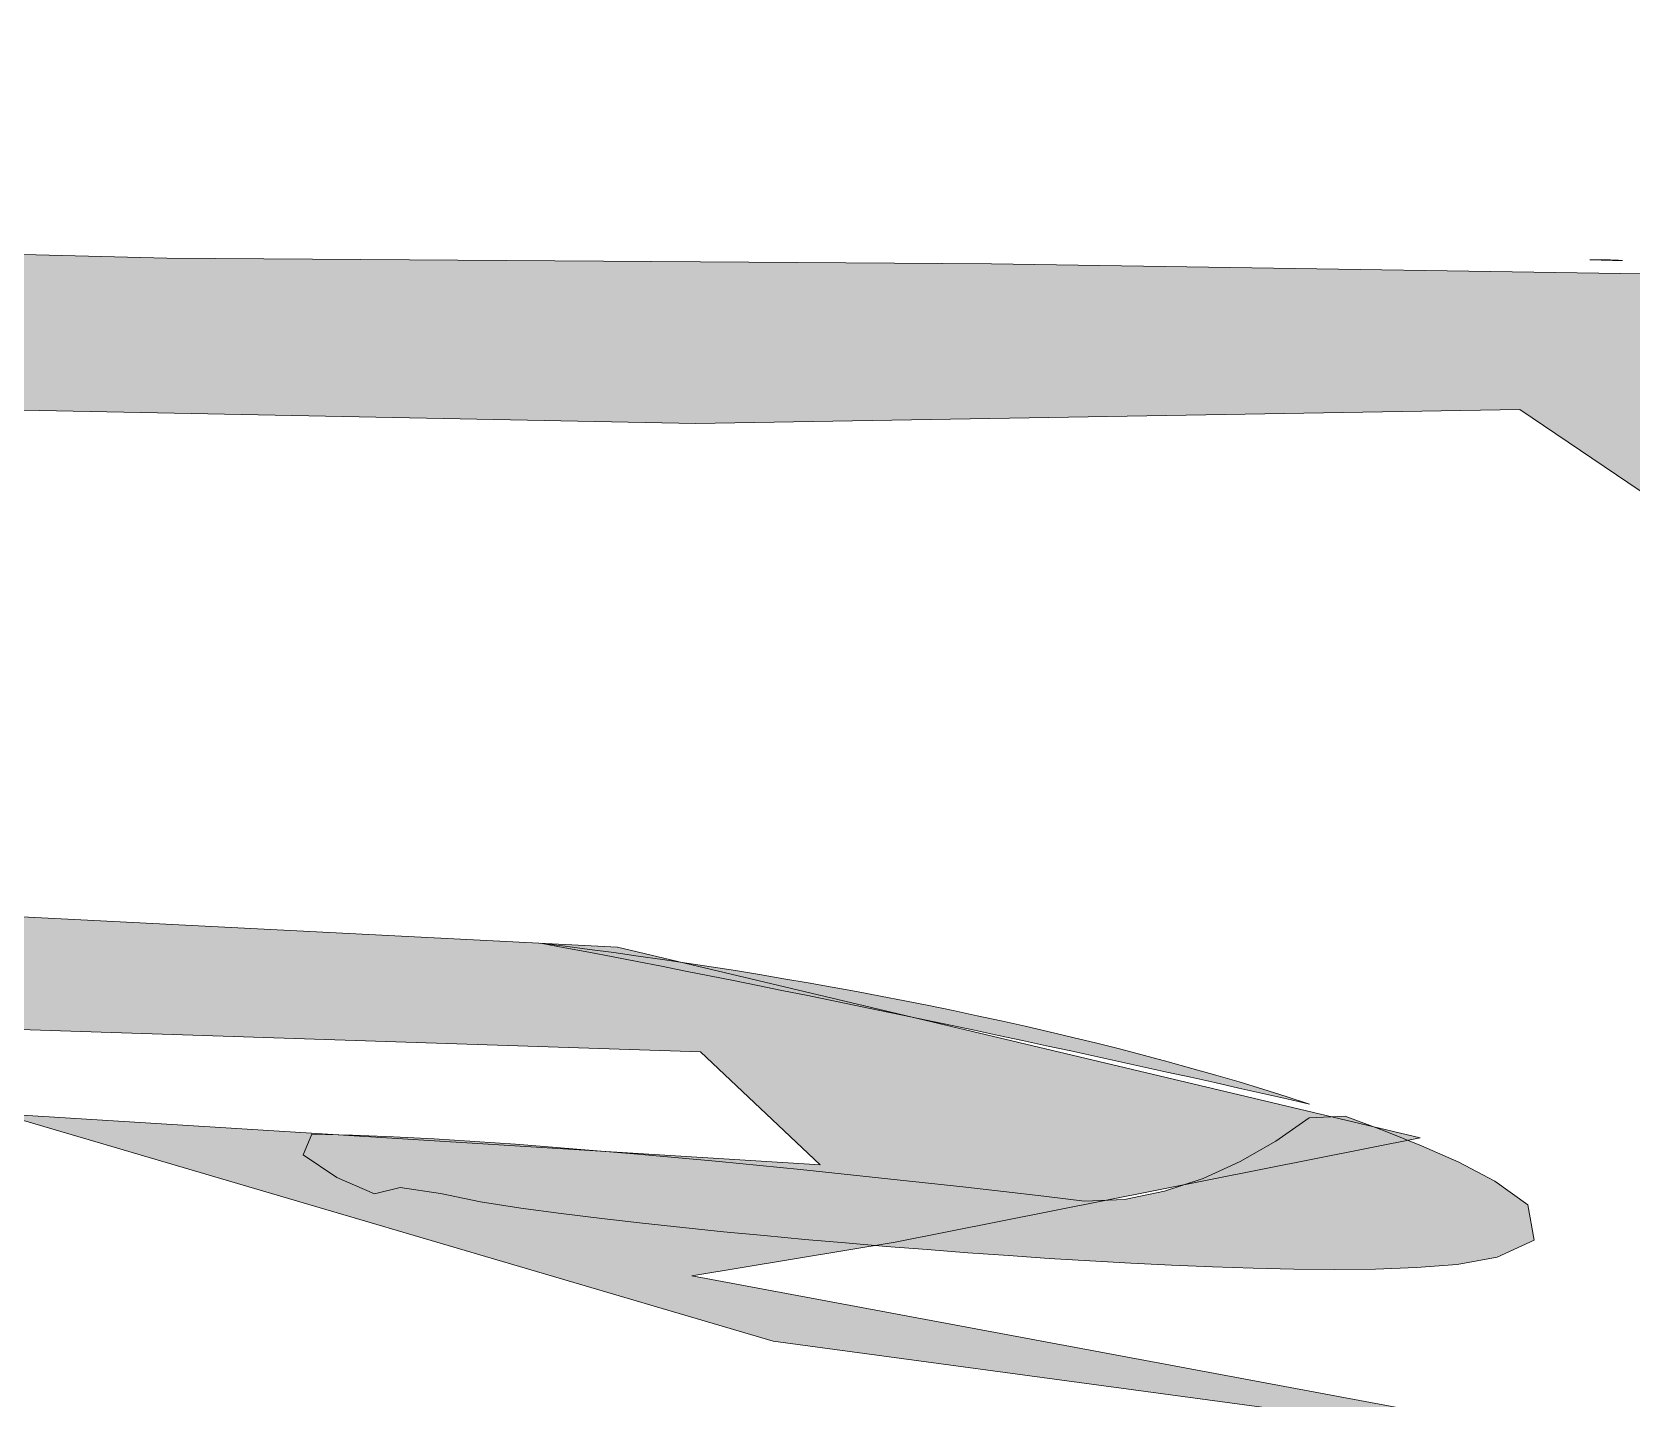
# Model space of a CAD drawing. Extents: x 0 to 1501, y 0 to 1747.
# Drawn here: x 104.251 to 106.176, y 1691.562 to 1693.206 of the extents above; entities that cross this region are included whole.
import ezdxf

# ---------------------------------------------------------------- set-up
doc = ezdxf.new("R2010")
doc.units = 0
doc.layers.get('0').update_dxf_attribs({"lineweight": 0})

msp = doc.modelspace()

# ---------------------------------------------------------------- hatches: boundary and pattern name
at = {"true_color": 0xa8a9ab}
h = msp.add_hatch(color=256, dxfattribs=at)
h.dxf.hatch_style = 1
h.paths.add_polyline_path([(102.525, 1693.006), (101.8316, 1693.4875), (100.9954, 1694.0269), (100.1654, 1694.5758), (99.3269, 1695.111), (98.3966, 1695.4035), (97.5152, 1695.194), (96.6495, 1695.6823), (95.8868, 1696.3203), (96.1765, 1696.6041), (96.644, 1696.8292), (96.0403, 1697.6193), (95.3755, 1698.3595), (94.702, 1699.0918), (94.1028, 1699.8857), (93.5932, 1700.7168), (93.1817, 1701.6224), (92.9473, 1702.5829), (93.615, 1703.2309), (94.5271, 1702.8774), (95.5008, 1702.6891), (96.3339, 1703.1235), (96.3847, 1704.0995), (96.0008, 1705.0125), (95.3734, 1705.7813), (94.4999, 1706.2164), (93.618, 1705.8079), (92.6438, 1705.8756), (92.0424, 1706.6252), (91.7747, 1707.5816), (91.7388, 1708.5736), (91.8853, 1709.5479), (91.9267, 1710.5189), (91.871, 1711.5124), (91.7987, 1712.5048), (91.6739, 1713.4917), (91.4256, 1714.4534), (90.7469, 1715.1052), (89.8963, 1714.6319), (89.1854, 1715.0741), (89.1072, 1716.057), (89.4011, 1716.9873), (90.323, 1716.9349), (91.2195, 1717.0093), (91.6678, 1717.8805), (91.7878, 1718.8674), (91.805, 1719.862), (91.7468, 1720.8552), (92.1832, 1721.3716), (92.1668, 1722.2821), (92.177, 1723.2754), (92.4523, 1724.228), (92.8962, 1725.0857), (93.7604, 1725.4598), (94.7397, 1725.3645), (95.4441, 1726.0371), (95.7077, 1726.9819), (95.4288, 1727.9151), (94.5914, 1728.3711), (94.1304, 1728.6716), (94.4514, 1729.6106), (94.8943, 1730.5015), (95.3633, 1731.3789), (95.7103, 1732.3087), (95.4669, 1733.1932), (95.3705, 1733.6603), (96.309, 1733.8308), (96.9046, 1734.6226), (97.348, 1735.5134), (97.1109, 1736.3732), (96.4194, 1735.9164), (95.9349, 1735.0482), (95.1634, 1734.647), (94.2841, 1734.233), (93.7274, 1733.4178), (94.2173, 1732.9284), (94.8975, 1733.1349), (94.595, 1732.1893), (94.1482, 1731.3007), (93.6801, 1730.4228), (93.5232, 1729.8196), (93.1677, 1728.9389), (93.4442, 1728.0539), (94.3963, 1728.1532), (94.8185, 1727.3969), (94.5567, 1726.4521), (93.6952, 1726.0653), (92.7173, 1726.1557), (91.9679, 1725.5203), (91.4887, 1724.6526), (91.2313, 1723.6927), (91.1647, 1722.7022), (91.265, 1721.7126), (91.3914, 1720.9862), (91.4122, 1720.0033), (91.4391, 1719.0086), (91.3321, 1718.0216), (90.7493, 1717.3115), (89.8312, 1717.6536), (89.0274, 1717.1549), (88.81, 1716.1899), (88.8299, 1715.1964), (89.2482, 1714.3072), (90.1248, 1714.1972), (90.9593, 1714.5628), (91.2893, 1713.6372), (91.4174, 1712.6506), (91.5051, 1711.6595), (91.5493, 1710.6654), (91.7952, 1709.8021), (91.3891, 1708.999), (91.3737, 1708.0084), (91.5637, 1707.0328), (91.9171, 1706.1047), (92.6406, 1705.453), (93.6089, 1705.287), (94.48, 1705.7149), (95.3216, 1705.3311), (95.8393, 1704.4878), (95.9704, 1703.5172), (95.1641, 1703.1265), (94.2206, 1703.4321), (93.2747, 1703.6595), (92.5976, 1702.9968), (92.6925, 1702.0201), (93.0794, 1701.104), (93.6405, 1700.3281), (94.0165, 1699.5559), (94.6693, 1698.8057), (95.3285, 1698.0603), (95.9769, 1697.3055), (96.173, 1696.8484), (95.2389, 1696.9484), (95.7749, 1696.1593), (96.5742, 1695.5681), (97.4373, 1695.0743), (98.3869, 1694.8475), (99.2297, 1694.9556), (100.0478, 1694.3892), (100.8899, 1693.8592), (101.7386, 1693.3396), (102.2008, 1692.6016), (103.0926, 1692.1854), (104.0653, 1692.0111), (105.0553, 1691.9786), (105.1996, 1691.8424), (104.2134, 1691.9039), (105.1428, 1691.6305), (106.1289, 1691.4973), (106.0228, 1691.5263), (105.0448, 1691.7089), (105.2895, 1691.7493), (105.9212, 1691.8749), (104.9554, 1692.1047), (103.963, 1692.1553), (102.9941, 1692.3113), (102.525, 1693.006)])
at = {"true_color": 0xffffff}
h = msp.add_hatch(color=256, dxfattribs=at)
h.dxf.hatch_style = 1
h.paths.add_polyline_path([(124.2185, 1698.1045), (125.1031, 1698.3831), (125.9575, 1698.8873), (126.7907, 1699.4256), (126.3947, 1698.8682), (126.4948, 1698.599), (127.2128, 1699.2826), (127.8518, 1700.0394), (128.4795, 1700.7998), (129.1413, 1701.5347), (128.9962, 1701.4586), (128.323, 1700.7296), (127.6691, 1699.9842), (127.0627, 1699.2158), (126.5213, 1698.89), (127.173, 1699.6363), (126.4734, 1699.4189), (125.6234, 1698.9074), (124.7639, 1698.4116), (123.8934, 1697.9357), (123.0054, 1697.493), (122.0997, 1697.0882), (121.195, 1696.8706), (121.4652, 1697.6327), (120.489, 1697.51), (119.5589, 1697.1669), (118.6812, 1696.7059), (118.3605, 1695.9867), (117.9971, 1695.5677), (117.0388, 1695.3117), (116.0678, 1695.1071), (115.0972, 1694.9013), (114.1282, 1694.6881), (113.18, 1694.3967), (112.2477, 1694.0574), (111.2909, 1693.7957), (110.3207, 1693.588), (109.3424, 1693.4237), (108.3716, 1693.2256), (108.8471, 1692.7892), (108.9744, 1692.5866), (107.9982, 1692.4119), (107.0133, 1692.3916), (106.3973, 1692.9118), (105.4056, 1692.9269), (104.4134, 1692.934), (103.4216, 1692.9591), (102.4306, 1693.0095), (101.4421, 1693.0945), (100.456, 1693.2043), (99.4981, 1693.4067), (98.6387, 1693.8998), (97.7182, 1694.2698), (97.1572, 1694.3012), (97.4577, 1694.2346), (98.3988, 1693.9224), (99.2624, 1693.4381), (100.1973, 1693.117), (101.1808, 1692.9866), (102.1667, 1692.8746), (103.0666, 1692.8082), (104.0574, 1692.7545), (105.0494, 1692.735), (106.0414, 1692.7517), (106.6787, 1692.3209), (107.6623, 1692.2298), (108.6491, 1692.3274), (109.6039, 1692.5865), (109.1699, 1692.9364), (109.0997, 1693.1673), (110.0809, 1693.3125), (111.0534, 1693.5087), (112.0143, 1693.7558), (112.9635, 1694.0445), (113.9058, 1694.3553), (114.6731, 1694.5615), (115.6408, 1694.7748), (116.6142, 1694.9668), (117.5806, 1695.1907), (118.509, 1695.5337), (118.9316, 1696.1661), (119.1264, 1696.6947), (120.0449, 1697.069), (120.9986, 1697.3382), (120.7719, 1696.676), (121.661, 1696.7064), (122.5811, 1697.0775), (123.4825, 1697.4919), (124.2185, 1698.1045)])
at = {"true_color": 0x231f20}
h = msp.add_hatch(color=256, dxfattribs=at)
h.dxf.hatch_style = 1
h.paths.add_polyline_path([(106.1255, 1692.932), (106.1267, 1692.932), (106.128, 1692.932), (106.1292, 1692.932), (106.1304, 1692.932), (106.1317, 1692.9319), (106.1329, 1692.9319), (106.1341, 1692.9319), (106.1354, 1692.9318), (106.1366, 1692.9318), (106.1378, 1692.9318), (106.1391, 1692.9317), (106.1403, 1692.9317), (106.1415, 1692.9316), (106.1428, 1692.9316), (106.144, 1692.9315), (106.1453, 1692.9315), (106.1465, 1692.9315), (106.1477, 1692.9314), (106.149, 1692.9314), (106.1502, 1692.9313), (106.1514, 1692.9313), (106.1527, 1692.9312), (106.1539, 1692.9312), (106.1551, 1692.9312), (106.1564, 1692.9311), (106.1576, 1692.9311), (106.1588, 1692.9311), (106.1601, 1692.931), (106.1613, 1692.931), (106.1625, 1692.931), (106.1638, 1692.931), (106.165, 1692.931), (106.1638, 1692.9311), (106.1625, 1692.9312), (106.1613, 1692.9312), (106.1601, 1692.9313), (106.1588, 1692.9314), (106.1576, 1692.9314), (106.1564, 1692.9315), (106.1551, 1692.9316), (106.1539, 1692.9316), (106.1527, 1692.9317), (106.1514, 1692.9317), (106.1502, 1692.9318), (106.149, 1692.9318), (106.1477, 1692.9318), (106.1465, 1692.9318), (106.1453, 1692.9319), (106.144, 1692.9319), (106.1428, 1692.9319), (106.1416, 1692.9319), (106.1403, 1692.9319), (106.1391, 1692.9319), (106.1378, 1692.932), (106.1366, 1692.932), (106.1354, 1692.932), (106.1341, 1692.932), (106.1329, 1692.932), (106.1317, 1692.932), (106.1304, 1692.932), (106.1292, 1692.932), (106.128, 1692.932), (106.1267, 1692.932), (106.1255, 1692.932)])
at = {"true_color": 0xffffff}
h = msp.add_hatch(color=256, dxfattribs=at)
h.dxf.hatch_style = 1
h.paths.add_polyline_path([(104.863, 1692.1095), (104.8921, 1692.1039), (104.9211, 1692.0984), (104.9502, 1692.0928), (104.9792, 1692.0872), (105.0083, 1692.0815), (105.0373, 1692.0758), (105.0663, 1692.07), (105.0953, 1692.0643), (105.1244, 1692.0584), (105.1534, 1692.0526), (105.1824, 1692.0467), (105.2113, 1692.0408), (105.2403, 1692.0348), (105.2693, 1692.0288), (105.2983, 1692.0228), (105.3272, 1692.0167), (105.3562, 1692.0106), (105.3851, 1692.0045), (105.4141, 1691.9984), (105.443, 1691.9922), (105.4719, 1691.9859), (105.5009, 1691.9796), (105.5298, 1691.9733), (105.5587, 1691.967), (105.5876, 1691.9607), (105.6165, 1691.9543), (105.6453, 1691.9479), (105.6742, 1691.9415), (105.7031, 1691.935), (105.732, 1691.9285), (105.7608, 1691.9219), (105.7884, 1691.9157), (105.7602, 1691.9249), (105.732, 1691.9337), (105.7037, 1691.9423), (105.6753, 1691.9506), (105.6468, 1691.9587), (105.6183, 1691.9666), (105.5897, 1691.9742), (105.5611, 1691.9816), (105.5324, 1691.9889), (105.5036, 1691.9959), (105.4748, 1692.0027), (105.446, 1692.0094), (105.4171, 1692.0158), (105.3882, 1692.0221), (105.3593, 1692.0282), (105.3303, 1692.0342), (105.3013, 1692.04), (105.2722, 1692.0456), (105.2431, 1692.0511), (105.214, 1692.0565), (105.1849, 1692.0616), (105.1557, 1692.0666), (105.1266, 1692.0715), (105.0974, 1692.0763), (105.0681, 1692.0809), (105.0389, 1692.0854), (105.0096, 1692.0897), (104.9803, 1692.0939), (104.951, 1692.098), (104.9217, 1692.1019), (104.8924, 1692.1058), (104.863, 1692.1095)])
h = msp.add_hatch(color=256, dxfattribs=at)
h.dxf.hatch_style = 1
h.paths.add_polyline_path([(105.5175, 1691.799), (105.4687, 1691.8048), (105.4199, 1691.8104), (105.3711, 1691.8159), (105.3222, 1691.8213), (105.2734, 1691.8266), (105.2245, 1691.8318), (105.1756, 1691.8368), (105.1267, 1691.8417), (105.0778, 1691.8464), (105.0289, 1691.851), (104.9799, 1691.8554), (104.931, 1691.8596), (104.882, 1691.8636), (104.833, 1691.8673), (104.784, 1691.8707), (104.7349, 1691.8737), (104.6859, 1691.8763), (104.6368, 1691.8783), (104.5876, 1691.8794), (104.5773, 1691.8545), (104.618, 1691.8272), (104.663, 1691.8076), (104.6939, 1691.8152), (104.7425, 1691.8079), (104.7906, 1691.7981), (104.8392, 1691.7905), (104.8879, 1691.784), (104.9367, 1691.778), (104.9855, 1691.7724), (105.0343, 1691.7671), (105.0832, 1691.7621), (105.1321, 1691.7574), (105.1811, 1691.7528), (105.23, 1691.7485), (105.279, 1691.7444), (105.328, 1691.7405), (105.377, 1691.7368), (105.426, 1691.7333), (105.475, 1691.73), (105.524, 1691.727), (105.5731, 1691.7243), (105.6222, 1691.7218), (105.6713, 1691.7198), (105.7204, 1691.7181), (105.7695, 1691.717), (105.8187, 1691.7166), (105.8678, 1691.717), (105.9169, 1691.7188), (105.9659, 1691.7228), (106.0142, 1691.7316), (106.0584, 1691.7518), (106.051, 1691.7943), (106.0114, 1691.8231), (105.9678, 1691.8458), (105.9228, 1691.8654), (105.8772, 1691.8839), (105.8312, 1691.901), (105.7878, 1691.8992), (105.7475, 1691.8712), (105.7049, 1691.8466), (105.6602, 1691.8262), (105.6136, 1691.8107), (105.5655, 1691.8009), (105.5175, 1691.799)])

# ---------------------------------------------------------------- linework, layer by layer
at = {"true_color": 0xa8a9ab}
for points in [[(96.5742, 1695.5681), (97.4373, 1695.0743), (98.3869, 1694.8475), (99.2297, 1694.9556), (100.0478, 1694.3892), (100.8899, 1693.8592), (101.7386, 1693.3396), (102.2008, 1692.6016), (103.0926, 1692.1854), (104.0653, 1692.0111), (105.0553, 1691.9786), (105.1996, 1691.8424), (104.2134, 1691.9039), (105.1428, 1691.6305), (106.1289, 1691.4973)], [(106.0228, 1691.5263), (105.0448, 1691.7089), (105.2895, 1691.7493), (105.9212, 1691.8749), (104.9554, 1692.1047), (103.963, 1692.1553), (102.9941, 1692.3113), (102.525, 1693.006), (102.525, 1693.006)]]:
    msp.add_lwpolyline(points, dxfattribs=at)
at = {"true_color": 0xffffff}
for points in [[(106.3973, 1692.9118), (105.4056, 1692.9269), (104.4134, 1692.934), (103.4216, 1692.9591), (102.4306, 1693.0095), (101.4421, 1693.0945), (100.456, 1693.2043), (99.4981, 1693.4067), (98.6387, 1693.8998), (97.7182, 1694.2698), (97.1572, 1694.3012), (97.4577, 1694.2346), (98.3988, 1693.9224), (99.2624, 1693.4381), (100.1973, 1693.117), (101.1808, 1692.9866), (102.1667, 1692.8746), (103.0666, 1692.8082), (104.0574, 1692.7545), (105.0494, 1692.735), (106.0414, 1692.7517), (106.6787, 1692.3209)], [(104.863, 1692.1095), (104.8921, 1692.1039), (104.9211, 1692.0984), (104.9502, 1692.0928), (104.9792, 1692.0872), (105.0083, 1692.0815), (105.0373, 1692.0758), (105.0663, 1692.07), (105.0953, 1692.0643), (105.1244, 1692.0584), (105.1534, 1692.0526), (105.1824, 1692.0467), (105.2113, 1692.0408), (105.2403, 1692.0348), (105.2693, 1692.0288), (105.2983, 1692.0228), (105.3272, 1692.0167), (105.3562, 1692.0106), (105.3851, 1692.0045), (105.4141, 1691.9984), (105.443, 1691.9922), (105.4719, 1691.9859), (105.5009, 1691.9796), (105.5298, 1691.9733), (105.5587, 1691.967), (105.5876, 1691.9607), (105.6165, 1691.9543), (105.6453, 1691.9479), (105.6742, 1691.9415), (105.7031, 1691.935), (105.732, 1691.9285), (105.7608, 1691.9219), (105.7884, 1691.9157), (105.7602, 1691.9249), (105.732, 1691.9337), (105.7037, 1691.9423), (105.6753, 1691.9506), (105.6468, 1691.9587), (105.6183, 1691.9666), (105.5897, 1691.9742), (105.5611, 1691.9816), (105.5324, 1691.9889), (105.5036, 1691.9959), (105.4748, 1692.0027), (105.446, 1692.0094), (105.4171, 1692.0158), (105.3882, 1692.0221), (105.3593, 1692.0282), (105.3303, 1692.0342), (105.3013, 1692.04), (105.2722, 1692.0456), (105.2431, 1692.0511), (105.214, 1692.0565), (105.1849, 1692.0616), (105.1557, 1692.0666), (105.1266, 1692.0715), (105.0974, 1692.0763), (105.0681, 1692.0809), (105.0389, 1692.0854), (105.0096, 1692.0897), (104.9803, 1692.0939), (104.951, 1692.098), (104.9217, 1692.1019), (104.8924, 1692.1058), (104.863, 1692.1095), (104.863, 1692.1095)], [(105.5175, 1691.799), (105.4687, 1691.8048), (105.4199, 1691.8104), (105.3711, 1691.8159), (105.3222, 1691.8213), (105.2734, 1691.8266), (105.2245, 1691.8318), (105.1756, 1691.8368), (105.1267, 1691.8417), (105.0778, 1691.8464), (105.0289, 1691.851), (104.9799, 1691.8554), (104.931, 1691.8596), (104.882, 1691.8636), (104.833, 1691.8673), (104.784, 1691.8707), (104.7349, 1691.8737), (104.6859, 1691.8763), (104.6368, 1691.8783), (104.5876, 1691.8794), (104.5773, 1691.8545), (104.618, 1691.8272), (104.663, 1691.8076), (104.6939, 1691.8152), (104.7425, 1691.8079), (104.7906, 1691.7981), (104.8392, 1691.7905), (104.8879, 1691.784), (104.9367, 1691.778), (104.9855, 1691.7724), (105.0343, 1691.7671), (105.0832, 1691.7621), (105.1321, 1691.7574), (105.1811, 1691.7528), (105.23, 1691.7485), (105.279, 1691.7444), (105.328, 1691.7405), (105.377, 1691.7368), (105.426, 1691.7333), (105.475, 1691.73), (105.524, 1691.727), (105.5731, 1691.7243), (105.6222, 1691.7218), (105.6713, 1691.7198), (105.7204, 1691.7181), (105.7695, 1691.717), (105.8187, 1691.7166), (105.8678, 1691.717), (105.9169, 1691.7188), (105.9659, 1691.7228), (106.0142, 1691.7316), (106.0584, 1691.7518), (106.051, 1691.7943), (106.0114, 1691.8231), (105.9678, 1691.8458), (105.9228, 1691.8654), (105.8772, 1691.8839), (105.8312, 1691.901), (105.7878, 1691.8992), (105.7475, 1691.8712), (105.7049, 1691.8466), (105.6602, 1691.8262), (105.6136, 1691.8107), (105.5655, 1691.8009), (105.5175, 1691.799), (105.5175, 1691.799)]]:
    msp.add_lwpolyline(points, dxfattribs=at)
at = {"true_color": 0x231f20}
msp.add_lwpolyline([(106.1255, 1692.932), (106.1267, 1692.932), (106.128, 1692.932), (106.1292, 1692.932), (106.1304, 1692.932), (106.1317, 1692.9319), (106.1329, 1692.9319), (106.1341, 1692.9319), (106.1354, 1692.9318), (106.1366, 1692.9318), (106.1378, 1692.9318), (106.1391, 1692.9317), (106.1403, 1692.9317), (106.1415, 1692.9316), (106.1428, 1692.9316), (106.144, 1692.9315), (106.1453, 1692.9315), (106.1465, 1692.9315), (106.1477, 1692.9314), (106.149, 1692.9314), (106.1502, 1692.9313), (106.1514, 1692.9313), (106.1527, 1692.9312), (106.1539, 1692.9312), (106.1551, 1692.9312), (106.1564, 1692.9311), (106.1576, 1692.9311), (106.1588, 1692.9311), (106.1601, 1692.931), (106.1613, 1692.931), (106.1625, 1692.931), (106.1638, 1692.931), (106.165, 1692.931), (106.1638, 1692.9311), (106.1625, 1692.9312), (106.1613, 1692.9312), (106.1601, 1692.9313), (106.1588, 1692.9314), (106.1576, 1692.9314), (106.1564, 1692.9315), (106.1551, 1692.9316), (106.1539, 1692.9316), (106.1527, 1692.9317), (106.1514, 1692.9317), (106.1502, 1692.9318), (106.149, 1692.9318), (106.1477, 1692.9318), (106.1465, 1692.9318), (106.1453, 1692.9319), (106.144, 1692.9319), (106.1428, 1692.9319), (106.1416, 1692.9319), (106.1403, 1692.9319), (106.1391, 1692.9319), (106.1378, 1692.932), (106.1366, 1692.932), (106.1354, 1692.932), (106.1341, 1692.932), (106.1329, 1692.932), (106.1317, 1692.932), (106.1304, 1692.932), (106.1292, 1692.932), (106.128, 1692.932), (106.1267, 1692.932), (106.1255, 1692.932), (106.1255, 1692.932)], dxfattribs=at)

doc.saveas('drawing.dxf')
